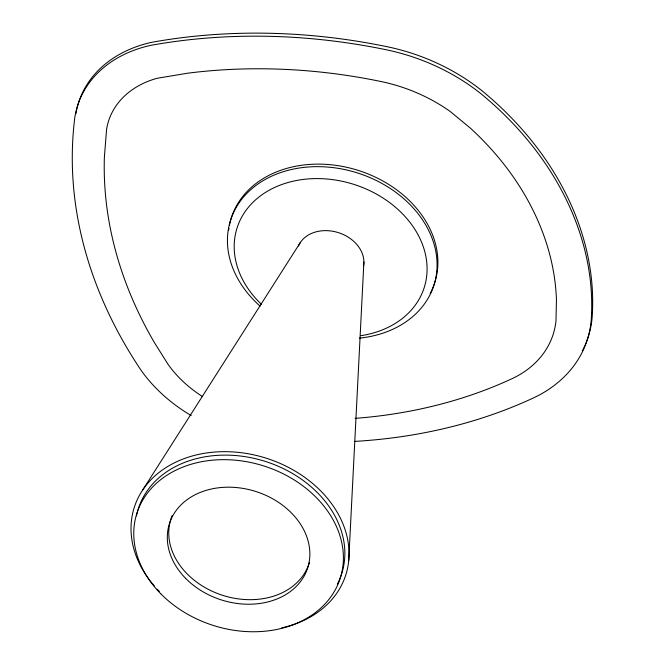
<?xml version="1.0" encoding="UTF-8"?>
<svg xmlns="http://www.w3.org/2000/svg" width="665" height="665" viewBox="0 0 665 665"><rect width="100%" height="100%" fill="white"/><g stroke="black" fill="none" stroke-linecap="round" stroke-linejoin="round"><path stroke-width="1" d="M348.726 560.62L363.896 262.035M142.85 489.756L300.447 242.351M298.435 246.075A34.156 26.775 17.7 0 1 338.144 232.559A34.156 26.775 17.7 0 1 363.489 266.249M154.488 586.173A111.022 87.007 17.7 0 1 180.564 460.014A111.022 87.007 17.7 0 1 336.465 511.003A111.022 87.007 17.7 0 1 281.86 627.827M159.334 591.376A111.022 87.007 17.7 0 1 157.206 589.173M260.065 306.108A106.749 83.657 17.7 0 1 270.68 176.624A106.749 83.657 17.7 0 1 426.888 227.031A106.749 83.657 17.7 0 1 359.341 338.144M229.425 225.36A106.749 83.657 17.7 0 1 360.896 171.271A106.749 83.657 17.7 0 1 430.155 293.548M228.702 230.015A106.749 83.657 17.7 0 1 228.951 228.145M261.345 304.238A98.212 76.965 17.7 0 1 274.645 187.455A98.212 76.965 17.7 0 1 416.631 232.235A98.212 76.965 17.7 0 1 361.004 335.667M136.483 515.915A106.749 83.657 17.7 0 1 267.82 462.242A106.749 83.657 17.7 0 1 337.363 584.078M309.366 562.665A72.585 56.891 17.7 0 1 220.755 594.701A72.585 56.891 17.7 0 1 172.218 515.458M191.204 415.583A149.01 116.782 17.7 0 1 141.171 370.43A502.956 394.162 17.7 0 1 74.189 122.875A126.184 98.894 17.7 0 1 151.321 45.237A527.944 413.746 17.7 0 1 386.24 49.767A181.645 142.352 17.7 0 1 481.152 93.89A325.592 255.169 17.7 0 1 554.66 178.154A332.425 260.522 17.7 0 1 591.493 315.069A142.102 111.363 17.7 0 1 533.072 398.111A488.634 382.94 17.7 0 1 354.503 441.41M202.567 396.614A114.837 89.991 17.7 0 1 172.002 369.582L168.212 364.578L154.613 342.932A468.775 367.379 17.7 0 1 104.372 157.264L106.608 129.168A92.011 72.111 17.7 0 1 157.164 78.279L187.655 73.2A493.671 386.889 17.7 0 1 380.812 81.479A147.539 115.627 17.7 0 1 450.504 111.695L470.562 128.312A291.378 228.353 17.7 0 1 523.288 192.368A298.277 233.756 17.7 0 1 556.439 299.815L555.982 320.929A107.921 84.571 17.7 0 1 511.967 378.709A454.461 356.157 17.7 0 1 355.085 418.368M75.91 113.707A126.184 98.894 17.7 0 1 152.293 42.203A527.944 413.746 17.7 0 1 387.205 46.733A181.645 142.352 17.7 0 1 482.117 90.856A325.592 255.169 17.7 0 1 555.632 175.128A332.425 260.522 17.7 0 1 592.457 312.043A142.102 111.363 17.7 0 1 584.901 345.592M584.493 346.49A142.102 111.363 17.7 0 1 582.299 350.929M160.755 593.754A106.749 83.657 17.7 0 0 338.31 583.513A106.749 83.657 17.7 0 0 216.682 459.864A106.749 83.657 17.7 0 0 160.755 593.754M185.66 578.384A72.585 56.891 17.7 0 0 306.399 571.41A72.585 56.891 17.7 0 0 223.689 487.329A72.585 56.891 17.7 0 0 185.66 578.384"/></g></svg>
